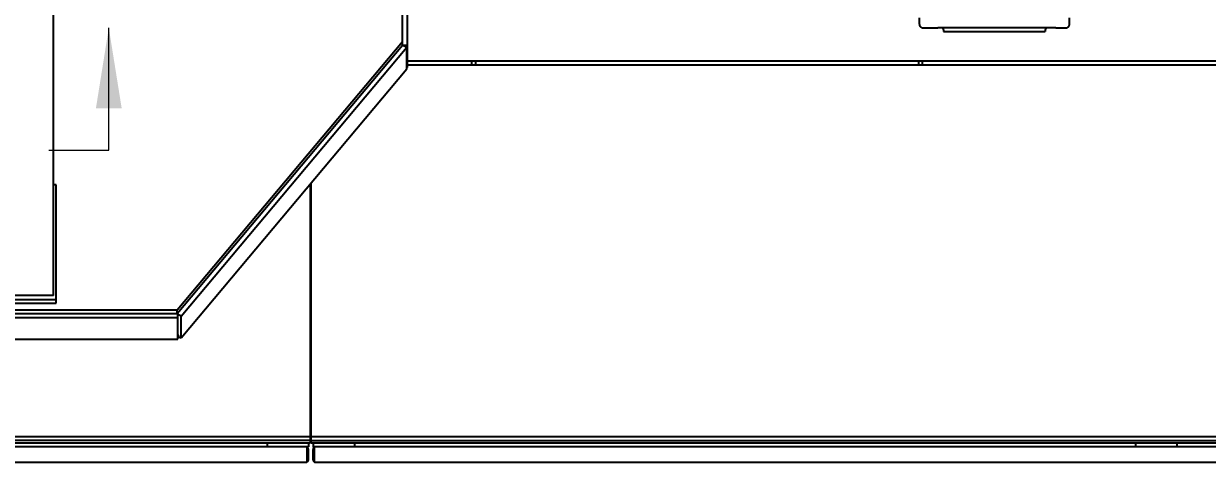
# Model space of a CAD drawing. Header units: millimetres. Extents: x 1293 to 41893, y 1011 to 26911.
# Drawn here: x 9881 to 11823, y 13181 to 13901 of the extents above; entities that cross this region are included whole.
import ezdxf

# ---------------------------------------------------------------- set-up
doc = ezdxf.new("R2010")
doc.units = ezdxf.units.MM
doc.header["$LTSCALE"] = 50
doc.linetypes.add('CENTER', pattern=[10.16, 6.35, -1.27, 1.27, -1.27])
for name, color, linetype in [('CAPA_1', 7, 'Continuous'), ('MAQUINAS', 11, 'Continuous'), ('STRUC', 4, 'Continuous')]:
    doc.layers.add(name, color=color, linetype=linetype)
doc.styles.add('SLDTEXTSTYLE0', font='TXT', dxfattribs={"width": 0.75})
doc.dimstyles.new('SLDDIMSTYLE0', dxfattribs={"dimtxt": 100, "dimasz": 100, "dimexe": 0, "dimexo": 0.0625, "dimgap": 25, "dimtad": 2, "dimdec": 0, "dimlfac": 1.5, "dimrnd": 1e-09, "dimzin": 12, "dimdsep": 46, "dimtxsty": 'SLDTEXTSTYLE0', "dimsah": 1, "dimcen": 0.09, "dimadec": 0, "dimazin": 3, "dimtfac": 1, "dimtdec": 0, "dimtofl": 0, "dimtmove": 0, "dimatfit": 3, "dimfxl": 1, "dimfrac": 2, "dimtolj": 1, "dimtzin": 12, "dimarcsym": 0})

# ---------------------------------------------------------------- blocks, each defined once
blk = doc.blocks.new('_D_21')
at = {"layer": 'CAPA_1', "transparency": 16777216}
for p, q in [((10298.2, 16026), (5182, 16026)), ((5232, 13181.4), (5232, 16026)), ((7563.6, 13181.4), (5182, 13181.4))]:
    blk.add_line(p, q, dxfattribs=at)
for points in [[(5232, 16026), (5216.6, 15926), (5247.4, 15926)], [(5232, 13181.4), (5247.4, 13281.4), (5216.6, 13281.4)]]:
    blk.add_solid(points, dxfattribs=at)
at = {"layer": 'CAPA_1', "transparency": 16777216, "insert": (5103.1, 14455.9), "char_height": 100, "attachment_point": 1, "rotation": 90, "style": 'SLDTEXTSTYLE0'}
blk.add_mtext('4267', dxfattribs=at)

msp = doc.modelspace()

# ---------------------------------------------------------------- linework, layer by layer
at = {"color": 7, "linetype": 'Continuous', "lineweight": 25}
for p, q in [((9929.4990645, 13455.3845398), (9929.4990645, 15755.3845398)), ((10502.0649327, 13865.7486942), (10502.0649327, 14138.4021983)), ((10510.5315994, 13829.4170642), (10510.5315994, 14133.9120702)), ((10502.0649327, 13871.7355316), (10132.4917951, 13431.2954171)), ((10502.0649327, 13865.7486942), (10132.4917951, 13425.3085797)), ((10139.1581894, 13421.5206765), (10509.6426764, 13863.0468948)), ((10502.0649327, 13865.7486942), (10504.1815994, 13865.3380887)), ((10504.1815994, 13865.3380887), (10509.6426764, 13863.0468948)), ((10510.5315994, 13865.3380887), (10504.1815994, 13865.3380887)), ((10509.6426764, 13827.1258704), (10509.6426764, 13863.0468948)), ((13085.7268163, 13833.1732064), (10510.5315994, 13833.1732064)), ((10616.043483, 13833.1732064), (10616.043483, 13839.8398731)), ((10622.393483, 13833.1732064), (10622.393483, 13839.8398731)), ((11349.3768163, 13833.1732064), (11349.3768163, 13839.8398731)), ((11355.7268163, 13833.1732064), (11355.7268163, 13839.8398731)), ((10139.1581894, 13385.599652), (10509.6426764, 13827.1258704)), ((10509.6426764, 13829.4170642), (10510.5315994, 13829.4170642)), ((9933.9797312, 13637.1261107), (9929.4990645, 13637.1261107)), ((9933.9797312, 13442.5774649), (9933.9797312, 13637.1261107)), ((10351.0601497, 13213.1732064), (10351.0601497, 13638.1345744)), ((10352.393483, 13213.1732064), (10352.393483, 13639.7235792)), ((9827.3130645, 13448.5643023), (9933.9797312, 13448.5643023)), ((9827.3130645, 13442.5774649), (9933.9797312, 13442.5774649)), ((9929.4990645, 13455.3845398), (9831.7937312, 13455.3845398)), ((10132.4917951, 13431.2954171), (6638.8209327, 13431.2954171)), ((10132.4917951, 13425.3085797), (6638.8209327, 13425.3085797)), ((10132.4917951, 13425.3085797), (10132.4917951, 13431.2954171)), ((10132.4917951, 13425.3085797), (10133.6971124, 13423.8118703)), ((10133.6971124, 13383.4007178), (10133.6971124, 13423.8118703)), ((10139.1581894, 13421.5206765), (10133.6971124, 13423.8118703)), ((6638.2402488, 13419.3217423), (10133.6971124, 13419.3217423)), ((10139.1581894, 13385.599652), (10139.1581894, 13421.5206765)), ((6638.2402488, 13383.4007178), (10133.6971124, 13383.4007178)), ((10137.3349178, 13386.3646053), (10139.1581894, 13385.599652)), ((10351.0601497, 13217.4065398), (7618.6272925, 13217.4065398)), ((7622.3889169, 13213.1732064), (10351.0601497, 13213.1732064)), ((7630.743483, 13223.5732064), (10351.0601497, 13223.5732064)), ((10280.1481497, 13213.1732064), (10280.1481497, 13206.8232064)), ((10347.881483, 13213.1732064), (10347.881483, 13206.8232064)), ((10352.393483, 13223.5732064), (13085.7268163, 13223.5732064)), ((10352.393483, 13217.4065398), (13085.7268163, 13217.4065398)), ((10352.393483, 13213.1732064), (13085.7268163, 13213.1732064)), ((10355.5601497, 13213.1732064), (10355.5601497, 13206.8232064)), ((10423.293483, 13213.1732064), (10423.293483, 13206.8232064)), ((11705.2958163, 13213.1732064), (11705.2958163, 13206.8232064)), ((11773.0291497, 13213.1732064), (11773.0291497, 13206.8232064)), ((10347.881483, 13206.8232064), (7623.0101497, 13206.8232064)), ((10345.849483, 13181.9676792), (10345.849483, 13206.2787337)), ((10347.881483, 13185.4872064), (10347.881483, 13202.7592064)), ((13080.431483, 13206.8232064), (10355.5601497, 13206.8232064)), ((10355.5601497, 13185.4872064), (10355.5601497, 13202.7592064)), ((10357.5921497, 13206.2787337), (10357.5921497, 13181.9676792)), ((7627.0741497, 13181.4232064), (10343.817483, 13181.4232064)), ((10359.6241497, 13181.4232064), (13076.367483, 13181.4232064))]:
    msp.add_line(p, q, dxfattribs=at)
at = {"color": 7, "linetype": 'Continuous', "lineweight": 18}
msp.add_line((10020.352967, 13693.5957341), (10020.352967, 13894.6790675), dxfattribs=at)
at = {"color": 7, "linetype": 'CENTER', "lineweight": 18}
msp.add_line((7381.8876736, 13693.5957341), (10020.352967, 13693.5957341), dxfattribs=at)
at = {"color": 7, "linetype": 'Continuous', "lineweight": 25}
for centre, radius, start, end in [((10139.3319495, 13391.6962536), 5.693383, 188.223819685, 249.4659710571), ((10343.817483, 13202.7592064), 4.064, 0, 89.999981276), ((10359.6241497, 13202.7592064), 4.064, 90, 180.0000198478), ((10343.817483, 13185.4872064), 4.064, 270, 359.9999823999), ((10359.6241497, 13185.4872064), 4.064, 180, 270.0000011239)]:
    msp.add_arc(centre, radius, start, end, dxfattribs=at)
at = {"color": 7, "linetype": 'Continuous', "lineweight": 18}
msp.add_solid([(10020.352967, 13894.6790675), (9999.1863004, 13762.3874008), (10041.5196337, 13762.3874008)], dxfattribs=at)
at = {"layer": 'MAQUINAS', "linetype": 'Continuous', "lineweight": 25}
for p, q in [((11350.3388204, 13911.1569693), (11350.3388204, 13901.1569693)), ((11597.0054871, 13901.1569693), (11597.0054871, 13911.1569693)), ((11357.0054871, 13894.4903026), (11372.842264, 13894.4903026)), ((11390.3388204, 13891.1569693), (11390.3388204, 13888.4903026)), ((11557.0054871, 13891.1569693), (11557.0054871, 13888.4903026)), ((11574.5020435, 13894.4903026), (11590.3388204, 13894.4903026))]:
    msp.add_line(p, q, dxfattribs=at)
msp.add_arc((11560.3388204, 13891.1569693), 3.3333333, 90, 180, dxfattribs=at)
for points in [[(11350.3388204, 13901.1569693), (11350.3636318, 13900.7206393), (11350.4132546, 13899.8479793), (11350.8096722, 13898.5893166), (11351.4257975, 13897.429233), (11352.2612757, 13896.412758), (11353.2777508, 13895.5772797), (11354.4378343, 13894.9611545), (11355.696497, 13894.5647369), (11356.5691571, 13894.515114), (11357.0054871, 13894.4903026)], [(11372.842264, 13894.4903026), (11373.6099221, 13894.4903026), (11375.1452384, 13894.4903026), (11377.3192399, 13894.4903026), (11379.2870856, 13894.4903026), (11380.2973742, 13894.4903026), (11380.8025184, 13894.4903026)], [(11566.541789, 13894.4903026), (11564.6832038, 13894.4903026), (11560.9660332, 13894.4903026), (11554.730239, 13894.4903026), (11548.0567441, 13894.4903026), (11540.9350702, 13894.4903026), (11533.420449, 13894.4903026), (11525.5535238, 13894.4903026), (11517.3815392, 13894.4903026), (11508.9523216, 13894.4903026), (11500.3155358, 13894.4903026), (11491.5219807, 13894.4903026), (11482.6234012, 13894.4903026), (11473.6721537, 13894.4903026), (11464.7209063, 13894.4903026), (11455.8223268, 13894.4903026), (11447.0287717, 13894.4903026), (11438.3919858, 13894.4903026), (11429.9627682, 13894.4903026), (11421.7907837, 13894.4903026), (11413.9238585, 13894.4903026), (11406.4092373, 13894.4903026), (11399.2875634, 13894.4903026), (11392.6140685, 13894.4903026), (11386.3782743, 13894.4903026), (11382.6611037, 13894.4903026), (11380.8025184, 13894.4903026)], [(11390.3388204, 13891.1569693), (11390.2887152, 13891.5937594), (11390.1885047, 13892.4673397), (11389.417674, 13893.5691562), (11388.3158575, 13894.3399869), (11387.4422772, 13894.4401974), (11387.0054871, 13894.4903026)], [(11390.3388204, 13888.4903026), (11390.4161695, 13888.4903026), (11390.5708678, 13888.4903026), (11391.8182675, 13888.4903026), (11393.7963446, 13888.4903026), (11396.5591087, 13888.4903026), (11400.0603767, 13888.4903026), (11404.2716748, 13888.4903026), (11409.1510404, 13888.4903026), (11414.6518592, 13888.4903026), (11420.7210544, 13888.4903026), (11427.3002034, 13888.4903026), (11434.325938, 13888.4903026), (11441.7305986, 13888.4903026), (11449.4428738, 13888.4903026), (11457.3884901, 13888.4903026), (11465.4909271, 13888.4903026), (11473.6721537, 13888.4903026), (11481.8533804, 13888.4903026), (11489.9558173, 13888.4903026), (11497.9014337, 13888.4903026), (11505.6137089, 13888.4903026), (11513.0183695, 13888.4903026), (11520.0441041, 13888.4903026), (11526.623253, 13888.4903026), (11532.6924482, 13888.4903026), (11538.193267, 13888.4903026), (11543.0726327, 13888.4903026), (11547.2839308, 13888.4903026), (11550.7851987, 13888.4903026), (11553.5479629, 13888.4903026), (11555.52604, 13888.4903026), (11556.7734397, 13888.4903026), (11556.9281379, 13888.4903026), (11557.0054871, 13888.4903026)], [(11574.5020435, 13894.4903026), (11573.7343854, 13894.4903026), (11572.1990691, 13894.4903026), (11570.0250676, 13894.4903026), (11568.0572219, 13894.4903026), (11567.0469333, 13894.4903026), (11566.541789, 13894.4903026)], [(11590.3388204, 13894.4903026), (11590.7751504, 13894.515114), (11591.6478104, 13894.5647369), (11592.9064731, 13894.9611545), (11594.0665567, 13895.5772797), (11595.0830317, 13896.412758), (11595.91851, 13897.429233), (11596.5346352, 13898.5893166), (11596.9310528, 13899.8479793), (11596.9806757, 13900.7206393), (11597.0054871, 13901.1569693)]]:
    msp.add_open_spline(points, degree=3, dxfattribs=at)
at = {"layer": 'STRUC', "linetype": 'Continuous', "lineweight": 25}
msp.add_line((14284.393483, 13839.8398731), (10510.5315994, 13839.8398731), dxfattribs=at)

# ---------------------------------------------------------------- dimensions: what is measured, and where the dimension line sits
at = {"layer": 'CAPA_1'}
dim = msp.add_linear_dim(base=(5231.996674, 16025.9952064), p1=(7627.0741497, 13181.4232064), p2=(10361.7441497, 16025.9952064), angle=90, dimstyle='SLDDIMSTYLE0', dxfattribs=at)
dim.commit()
dim.dimension.update_dxf_attribs({"geometry": '_D_21', "text_midpoint": (5231.996674, 14603.7092064), "dimtype": 160})

doc.saveas('drawing.dxf')
